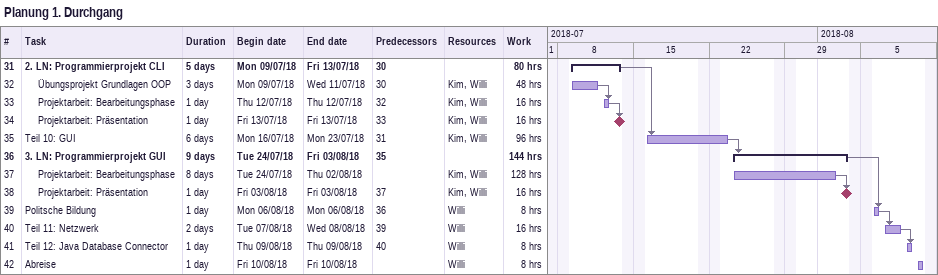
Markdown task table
Planung 1. Durchgang

| ID | Level | Task | Duration | Start | Finish | Predecessors | Resources | Work (h) |
|---|---|---|---|---|---|---|---|---|
| 31 | 1 | **2. LN: Programmierprojekt CLI** | 5d | 2018-07-09 | 2018-07-13 | 30 |  | 80 |
| 32 | 2 | Übungsprojekt Grundlagen OOP | 3d | 2018-07-09 | 2018-07-11 | 30 | Kim, Willi | 48 |
| 33 | 2 | Projektarbeit: Bearbeitungsphase | 1d | 2018-07-12 | 2018-07-12 | 32 | Kim, Willi | 16 |
| 34 | 2 | Projektarbeit: Präsentation | 1d | 2018-07-13 | 2018-07-13 | 33 | Kim, Willi | 16 |
| 35 | 1 | Teil 10: GUI | 6d | 2018-07-16 | 2018-07-23 | 31 | Kim, Willi | 96 |
| 36 | 1 | **3. LN: Programmierprojekt GUI** | 9d | 2018-07-24 | 2018-08-03 | 35 |  | 144 |
| 37 | 2 | Projektarbeit: Bearbeitungsphase | 8d | 2018-07-24 | 2018-08-02 |  | Kim, Willi | 128 |
| 38 | 2 | Projektarbeit: Präsentation | 1d | 2018-08-03 | 2018-08-03 | 37 | Kim, Willi | 16 |
| 39 | 1 | Politsche Bildung | 1d | 2018-08-06 | 2018-08-06 | 36 | Willi | 8 |
| 40 | 1 | Teil 11: Netzwerk | 2d | 2018-08-07 | 2018-08-08 | 39 | Willi | 16 |
| 41 | 1 | Teil 12: Java Database Connector | 1d | 2018-08-09 | 2018-08-09 | 40 | Willi | 8 |
| 42 | 1 | Abreise | 1d | 2018-08-10 | 2018-08-10 |  | Willi | 8 |
